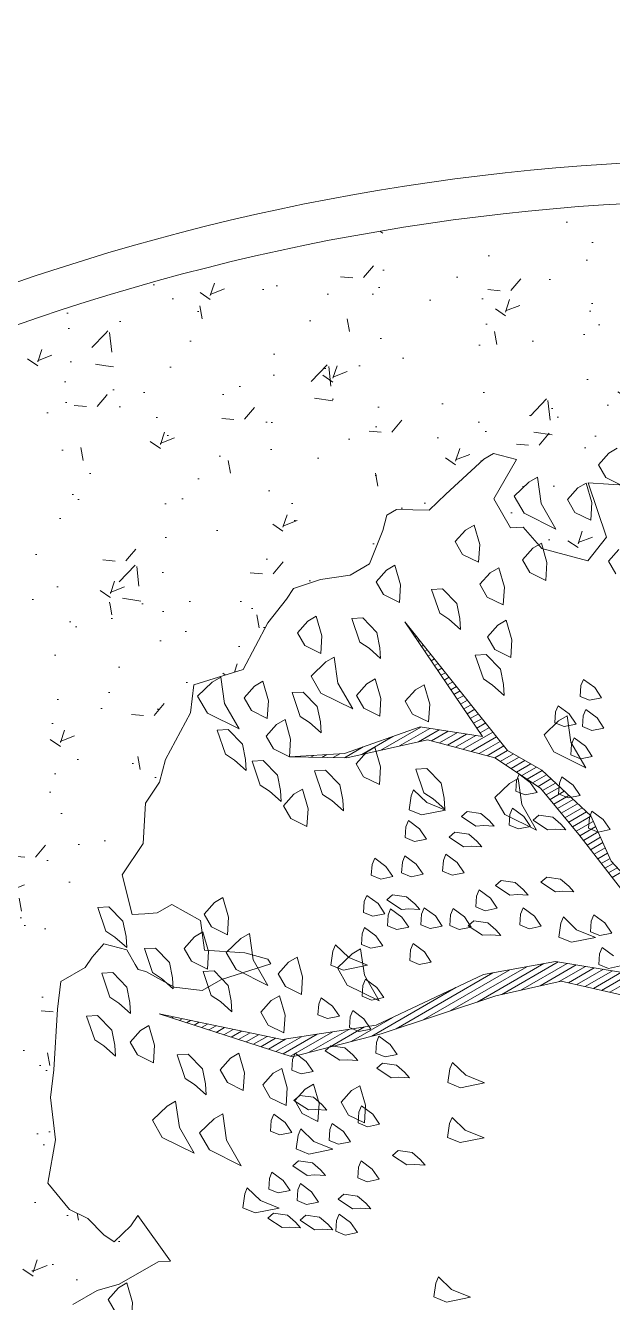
# Model space of a CAD drawing. Header units: metres. Extents: x 12093 to 20303, y 514 to 1412.
# Drawn here: x 19682.549 to 19684, y 709.65 to 712.808 of the extents above; entities that cross this region are included whole.
import ezdxf

# ---------------------------------------------------------------- set-up
doc = ezdxf.new("R2010")
doc.units = ezdxf.units.M
for name, color, linetype, lineweight in [('ARBOLES', 52, 'Continuous', 13), ('grass', 64, 'Continuous', 13), ('Layer2', 43, 'Continuous', 20), ('MANZANAS-ORIGINALES', 147, 'Continuous', 9)]:
    doc.layers.add(name, color=color, linetype=linetype, lineweight=lineweight)
pattern_1 = [(50, (0, 0), (0.364369338, -0.031878171), [0.0381, -0.4191]), (355, (0, 0), (-0.070485652, 0.382113286), [0.03048, -0.33528]), (100.451, (0.03036, -0.00266), (0.2938850033, 0.3502333756), [0.03238, -0.35618]), (46.1842, (0, 0.1016), (0.542158082, -0.084084656), [0.05715, -0.62865]), (96.6356, (0.0452, 0.0946), (0.474808469, 0.494851112), [0.04857, -0.53427]), (351.184, (0, 0.1016), (0.474809212, 0.494850236), [0.04572, -0.50292]), (21, (0.0508, 0.0762), (0.3032297597, -0.204531037), [0.0381, -0.4191]), (326, (0.0508, 0.0762), (0.123604057, 0.368375932), [0.03048, -0.33528]), (71.4514, (0.07607, 0.05916), (0.4268329815, 0.1638457154), [0.03238, -0.35618]), (37.5, (0, 0), (0.0061772065, 0.16911007775), [0, -0.331216, 0, -0.34036, 0, -0.33655]), (7.5, (0, 0), (0.133639325, 0.2003611496), [0, -0.194056, 0, -0.323596, 0, -0.12827]), (327.5, (-0.11328, 0), (0.2711811903, -0.011457488), [0, -0.127, 0, -0.39624, 0, -0.52578]), (317.5, (-0.16408, 0), (0.2962583628, 0.050852982), [0, -0.1651, 0, -0.263144, 0, -0.37338])]

# ---------------------------------------------------------------- blocks, each defined once
blk = doc.blocks.new('ghgfghgh')
at = {"layer": 'ARBOLES', "lineweight": 20}
for p, q in [((20000.7793, 664.8432), (20000.9392, 664.6429)), ((20000.9001, 664.6647), (20000.7793, 664.8432)), ((20000.7797, 664.8425), (20000.7798, 664.8425)), ((20000.7848, 664.835), (20000.7855, 664.8354)), ((20000.7899, 664.8275), (20000.7912, 664.8283)), ((20000.795, 664.82), (20000.7969, 664.8211)), ((20000.8, 664.8125), (20000.8026, 664.814)), ((20000.8051, 664.805), (20000.8083, 664.8068)), ((20000.8102, 664.7975), (20000.814, 664.7997)), ((20000.8152, 664.79), (20000.8197, 664.7926)), ((20000.8203, 664.7825), (20000.8254, 664.7854)), ((20000.8254, 664.775), (20000.8311, 664.7783)), ((20000.8305, 664.7675), (20000.8368, 664.7712)), ((20000.8355, 664.76), (20000.8425, 664.764)), ((20000.8406, 664.7525), (20000.8482, 664.7569)), ((20000.8457, 664.745), (20000.8539, 664.7498)), ((20000.8507, 664.7375), (20000.8596, 664.7426)), ((20000.8558, 664.73), (20000.8653, 664.7355)), ((20000.8609, 664.7225), (20000.871, 664.7284)), ((20000.866, 664.7151), (20000.8767, 664.7212)), ((20000.871, 664.7076), (20000.8824, 664.7141)), ((20000.8761, 664.7001), (20000.8881, 664.707)), ((20000.8812, 664.6926), (20000.8938, 664.6998)), ((20000.8863, 664.6851), (20000.8995, 664.6927)), ((20000.8913, 664.6776), (20000.9052, 664.6856)), ((20000.685, 664.638), (20000.8029, 664.6795)), ((20000.7119, 664.6365), (20000.7605, 664.6646)), ((20000.7415, 664.6432), (20000.804, 664.6793)), ((20000.771, 664.6498), (20000.8183, 664.6771)), ((20000.8005, 664.6564), (20000.8326, 664.6749)), ((20000.8029, 664.6795), (20000.9001, 664.6647)), ((20000.8209, 664.6578), (20000.8469, 664.6728)), ((20000.8333, 664.6545), (20000.8612, 664.6706)), ((20000.8456, 664.6512), (20000.8755, 664.6684)), ((20000.8579, 664.6479), (20000.8898, 664.6662)), ((20000.8703, 664.6446), (20000.9166, 664.6713)), ((20000.8826, 664.6413), (20000.9223, 664.6642)), ((20000.8964, 664.6701), (20000.9109, 664.6784)), ((20000.685, 664.6314), (20000.7143, 664.6483)), ((20000.8144, 664.6595), (20000.6888, 664.6314)), ((20000.9193, 664.6314), (20000.8144, 664.6595)), ((20000.8949, 664.6379), (20000.928, 664.657)), ((20000.9073, 664.6346), (20000.9337, 664.6499)), ((20000.9195, 664.6313), (20000.9394, 664.6428)), ((20000.9392, 664.6429), (20000.9927, 664.6118)), ((20000.5993, 664.6329), (20000.685, 664.638)), ((20000.6888, 664.6314), (20000.5993, 664.6329)), ((20000.6148, 664.6326), (20000.6171, 664.6339)), ((20000.6324, 664.6323), (20000.6373, 664.6351)), ((20000.6499, 664.632), (20000.6574, 664.6364)), ((20000.6675, 664.6317), (20000.6776, 664.6376)), ((20000.9909, 664.5841), (20000.9193, 664.6314)), ((20000.9279, 664.6257), (20000.9484, 664.6376)), ((20000.9363, 664.6202), (20000.9574, 664.6323)), ((20000.9448, 664.6146), (20000.9664, 664.6271)), ((20000.9532, 664.609), (20000.9754, 664.6218)), ((20000.9616, 664.6035), (20000.9844, 664.6166)), ((20000.97, 664.5979), (20000.9932, 664.6113)), ((20000.9784, 664.5923), (20001.0001, 664.6048)), ((20000.9927, 664.6118), (20001.0692, 664.5407)), ((20000.9869, 664.5868), (20001.007, 664.5984)), ((20001.0502, 664.512), (20000.9909, 664.5841)), ((20000.9939, 664.5804), (20001.0139, 664.592)), ((20000.9997, 664.5734), (20001.0209, 664.5856)), ((20001.0056, 664.5663), (20001.0278, 664.5791)), ((20001.0114, 664.5592), (20001.0347, 664.5727)), ((20001.0172, 664.5522), (20001.0416, 664.5663)), ((20001.023, 664.5451), (20001.0485, 664.5598)), ((20001.0288, 664.538), (20001.0555, 664.5534)), ((20001.0347, 664.531), (20001.0624, 664.547)), ((20001.0405, 664.5239), (20001.0692, 664.5405)), ((20001.0463, 664.5168), (20001.073, 664.5322)), ((20001.052, 664.5097), (20001.0767, 664.524)), ((20001.0692, 664.5407), (20001.1009, 664.4703)), ((20001.1546, 664.3773), (20001.0502, 664.512)), ((20001.0576, 664.5025), (20001.0804, 664.5157)), ((20001.0632, 664.4953), (20001.0842, 664.5074)), ((20001.0688, 664.4881), (20001.0879, 664.4992)), ((20001.0743, 664.4809), (20001.0916, 664.4909)), ((20001.0799, 664.4737), (20001.0954, 664.4826)), ((20001.0855, 664.4665), (20001.0991, 664.4744)), ((20001.0911, 664.4593), (20001.1041, 664.4668)), ((20001.1009, 664.4703), (20001.1488, 664.4182)), ((20001.0967, 664.4521), (20001.1104, 664.46)), ((20001.1022, 664.4449), (20001.1166, 664.4532)), ((20001.086, 664.2687), (20001.1978, 664.3333)), ((20001.0989, 664.2657), (20001.2023, 664.3254)), ((20000.8499, 664.2366), (20000.9694, 664.3056)), ((20000.8919, 664.2505), (20000.9958, 664.3105)), ((20000.9017, 664.2933), (20001.014, 664.3138)), ((20000.9302, 664.2622), (20001.0184, 664.3131)), ((20000.9601, 664.269), (20001.0324, 664.3108)), ((20000.99, 664.2759), (20001.0465, 664.3085)), ((20001.014, 664.3138), (20001.1217, 664.2962)), ((20001.02, 664.2827), (20001.0606, 664.3062)), ((20001.0344, 664.2806), (20001.0746, 664.3039)), ((20000.7345, 664.2144), (20000.9017, 664.2933)), ((20000.7658, 664.2089), (20000.9166, 664.296)), ((20000.8078, 664.2228), (20000.943, 664.3008)), ((20001.0227, 664.2833), (20000.9209, 664.26)), ((20001.1762, 664.2478), (20001.0227, 664.2833)), ((20001.0473, 664.2777), (20001.0887, 664.3016)), ((20001.0602, 664.2747), (20001.1028, 664.2993)), ((20001.0731, 664.2717), (20001.1169, 664.297)), ((20000.7278, 664.1975), (20000.8587, 664.273)), ((20000.9209, 664.26), (20000.7421, 664.2012)), ((20000.3963, 664.232), (20000.5879, 664.1919)), ((20000.6033, 664.1653), (20000.3963, 664.232)), ((20000.4157, 664.2257), (20000.4185, 664.2274)), ((20000.4273, 664.222), (20000.4317, 664.2246)), ((20000.6952, 664.189), (20000.7604, 664.2267)), ((20000.4389, 664.2183), (20000.445, 664.2218)), ((20000.4505, 664.2145), (20000.4582, 664.219)), ((20000.4621, 664.2108), (20000.4715, 664.2163)), ((20000.4736, 664.2071), (20000.4848, 664.2135)), ((20000.4852, 664.2033), (20000.498, 664.2107)), ((20000.4968, 664.1996), (20000.5113, 664.2079)), ((20000.5084, 664.1959), (20000.5245, 664.2052)), ((20000.5879, 664.1919), (20000.7345, 664.2144)), ((20000.6011, 664.166), (20000.6671, 664.2041)), ((20000.6299, 664.1722), (20000.6917, 664.2079)), ((20000.6625, 664.1806), (20000.7163, 664.2117)), ((20000.52, 664.1921), (20000.5378, 664.2024)), ((20000.5316, 664.1884), (20000.551, 664.1996)), ((20000.5432, 664.1847), (20000.5643, 664.1968)), ((20000.5548, 664.1809), (20000.5775, 664.1941)), ((20000.5664, 664.1772), (20000.5932, 664.1927)), ((20000.5779, 664.1735), (20000.6178, 664.1965)), ((20000.5895, 664.1697), (20000.6425, 664.2003)), ((20000.7421, 664.2012), (20000.6033, 664.1653))]:
    blk.add_line(p, q, dxfattribs=at)
at = {"layer": 'grass'}
for p, q in [((20000.9024, 665.097), (20000.9175, 665.1057)), ((20000.9175, 665.1057), (20000.9533, 665.0962)), ((20001.0971, 665.1065), (20001.081, 665.0883)), ((20001.1104, 665.1141), (20001.0971, 665.1065)), ((20000.843, 665.0426), (20000.9024, 665.097)), ((20000.9533, 665.0962), (20000.9178, 665.0353)), ((20001.081, 665.0883), (20001.0925, 665.0684)), ((20000.9726, 665.0612), (20000.9498, 665.0392)), ((20000.9859, 665.0688), (20000.9726, 665.0612)), ((20000.9918, 665.0279), (20000.9859, 665.0688)), ((20001.0621, 665.0596), (20001.0488, 665.052)), ((20001.0708, 665.0292), (20001.0621, 665.0596)), ((20001.0651, 665.0598), (20001.0965, 665.0578)), ((20001.0936, 664.9754), (20001.0651, 665.0598)), ((20001.0925, 665.0684), (20001.1173, 665.0561)), ((20000.8171, 665.0175), (20000.843, 665.0426)), ((20000.9498, 665.0392), (20000.9652, 665.0126)), ((20001.0488, 665.052), (20001.0327, 665.0338)), ((20001.0965, 665.0578), (20001.1908, 665.0517)), ((20000.9178, 665.0353), (20000.944, 664.9899)), ((20000.9178, 665.0353), (20000.9178, 665.0353)), ((20001.0148, 664.988), (20000.9918, 665.0279)), ((20001.0327, 665.0338), (20001.0442, 665.0139)), ((20001.069, 665.0016), (20001.0708, 665.0292)), ((20000.7447, 664.9858), (20000.7511, 665.0097)), ((20000.7511, 665.0097), (20000.7662, 665.0184)), ((20000.7662, 665.0184), (20000.8171, 665.0175)), ((20000.9652, 665.0126), (20001.0148, 664.988)), ((20001.0442, 665.0139), (20001.069, 665.0016)), ((20000.7243, 664.9337), (20000.7447, 664.9858)), ((20000.8739, 664.9864), (20000.8578, 664.9683)), ((20000.8872, 664.9941), (20000.8739, 664.9864)), ((20000.8959, 664.9637), (20000.8872, 664.9941)), ((20000.944, 664.9899), (20000.9635, 664.9911)), ((20000.9635, 664.9911), (20000.9929, 664.9576)), ((20000.8578, 664.9683), (20000.8693, 664.9483)), ((20000.8941, 664.9361), (20000.8959, 664.9637)), ((20000.992, 664.966), (20000.9787, 664.9583)), ((20001.0007, 664.9356), (20000.992, 664.966)), ((20001.0645, 664.9385), (20001.0936, 664.9754)), ((20000.8693, 664.9483), (20000.8941, 664.9361)), ((20000.9787, 664.9583), (20000.9626, 664.9402)), ((20000.9626, 664.9402), (20000.9741, 664.9202)), ((20000.9929, 664.9576), (20001.0645, 664.9385)), ((20001.113, 664.9561), (20001.0969, 664.9379)), ((20000.6941, 664.9162), (20000.7243, 664.9337)), ((20000.7503, 664.924), (20000.7342, 664.9058)), ((20000.7636, 664.9317), (20000.7503, 664.924)), ((20000.7723, 664.9012), (20000.7636, 664.9317)), ((20000.9123, 664.9199), (20000.8961, 664.9018)), ((20000.9255, 664.9276), (20000.9123, 664.9199)), ((20000.9343, 664.8972), (20000.9255, 664.9276)), ((20000.9741, 664.9202), (20000.999, 664.908)), ((20000.999, 664.908), (20001.0007, 664.9356)), ((20001.0969, 664.9379), (20001.1084, 664.918)), ((20000.6053, 664.8952), (20000.6475, 664.9095)), ((20000.6475, 664.9095), (20000.6941, 664.9162)), ((20000.7342, 664.9058), (20000.7458, 664.8859)), ((20000.7706, 664.8736), (20000.7723, 664.9012)), ((20000.8961, 664.9018), (20000.9077, 664.8818)), ((20000.5946, 664.8789), (20000.6053, 664.8952)), ((20000.7458, 664.8859), (20000.7706, 664.8736)), ((20000.8209, 664.8938), (20000.8381, 664.8949)), ((20000.8335, 664.8567), (20000.8209, 664.8938)), ((20000.8381, 664.8949), (20000.8601, 664.8721)), ((20000.9077, 664.8818), (20000.9325, 664.8696)), ((20000.9325, 664.8696), (20000.9343, 664.8972)), ((20000.5655, 664.842), (20000.5946, 664.8789)), ((20000.8601, 664.8721), (20000.865, 664.8483)), ((20000.5268, 664.7692), (20000.5655, 664.842)), ((20000.6279, 664.8444), (20000.6117, 664.8262)), ((20000.6411, 664.8521), (20000.6279, 664.8444)), ((20000.6499, 664.8216), (20000.6411, 664.8521)), ((20000.6964, 664.8485), (20000.7135, 664.8495)), ((20000.7089, 664.8114), (20000.6964, 664.8485)), ((20000.7135, 664.8495), (20000.7355, 664.8268)), ((20000.8478, 664.8473), (20000.8335, 664.8567)), ((20000.866, 664.8312), (20000.8478, 664.8473)), ((20000.865, 664.8483), (20000.866, 664.8312)), ((20000.9373, 664.8458), (20000.924, 664.8381)), ((20000.946, 664.8153), (20000.9373, 664.8458)), ((20000.6117, 664.8262), (20000.6233, 664.8063)), ((20000.6481, 664.794), (20000.6499, 664.8216)), ((20000.7355, 664.8268), (20000.7404, 664.803)), ((20000.924, 664.8381), (20000.9079, 664.8199)), ((20000.6233, 664.8063), (20000.6481, 664.794)), ((20000.7233, 664.802), (20000.7089, 664.8114)), ((20000.7414, 664.7859), (20000.7233, 664.802)), ((20000.7404, 664.803), (20000.7414, 664.7859)), ((20000.9079, 664.8199), (20000.9195, 664.8)), ((20000.9443, 664.7877), (20000.946, 664.8153)), ((20000.6558, 664.7807), (20000.633, 664.7587)), ((20000.669, 664.7884), (20000.6558, 664.7807)), ((20000.6749, 664.7475), (20000.669, 664.7884)), ((20000.889, 664.7913), (20000.9062, 664.7923)), ((20000.9016, 664.7542), (20000.889, 664.7913)), ((20000.9062, 664.7923), (20000.9282, 664.7696)), ((20000.9195, 664.8), (20000.9443, 664.7877)), ((20000.45, 664.745), (20000.5268, 664.7692)), ((20000.5268, 664.7692), (20000.5268, 664.7692)), ((20000.9282, 664.7696), (20000.933, 664.7458)), ((20000.4448, 664.7017), (20000.45, 664.745)), ((20000.4788, 664.7495), (20000.456, 664.7275)), ((20000.4921, 664.7571), (20000.4788, 664.7495)), ((20000.498, 664.7162), (20000.4921, 664.7571)), ((20000.5445, 664.7431), (20000.5284, 664.7249)), ((20000.5578, 664.7508), (20000.5445, 664.7431)), ((20000.5665, 664.7203), (20000.5578, 664.7508)), ((20000.633, 664.7587), (20000.6483, 664.7321)), ((20000.698, 664.7076), (20000.6749, 664.7475)), ((20000.7197, 664.7467), (20000.7036, 664.7286)), ((20000.733, 664.7544), (20000.7197, 664.7467)), ((20000.7417, 664.724), (20000.733, 664.7544)), ((20000.8092, 664.7452), (20000.7959, 664.7375)), ((20000.8179, 664.7148), (20000.8092, 664.7452)), ((20000.9159, 664.7447), (20000.9016, 664.7542)), ((20000.9341, 664.7286), (20000.9159, 664.7447)), ((20000.933, 664.7458), (20000.9341, 664.7286)), ((20001.0537, 664.7438), (20001.0525, 664.7271)), ((20001.0577, 664.7536), (20001.0537, 664.7438)), ((20001.0753, 664.7407), (20001.0577, 664.7536)), ((20001.086, 664.7249), (20001.0753, 664.7407)), ((20000.456, 664.7275), (20000.4714, 664.7009)), ((20000.5284, 664.7249), (20000.5399, 664.705)), ((20000.6036, 664.7329), (20000.6207, 664.7339)), ((20000.6161, 664.6958), (20000.6036, 664.7329)), ((20000.6207, 664.7339), (20000.6427, 664.7111)), ((20000.6483, 664.7321), (20000.698, 664.7076)), ((20000.7036, 664.7286), (20000.7151, 664.7086)), ((20000.7399, 664.6963), (20000.7417, 664.724)), ((20000.7959, 664.7375), (20000.7798, 664.7194)), ((20001.0525, 664.7271), (20001.0672, 664.7211)), ((20001.0672, 664.7211), (20001.086, 664.7249)), ((20000.4061, 664.6289), (20000.4448, 664.7017)), ((20000.4714, 664.7009), (20000.521, 664.6763)), ((20000.521, 664.6763), (20000.498, 664.7162)), ((20000.5399, 664.705), (20000.5647, 664.6927)), ((20000.5647, 664.6927), (20000.5665, 664.7203)), ((20000.6427, 664.7111), (20000.6476, 664.6874)), ((20000.7151, 664.7086), (20000.7399, 664.6963)), ((20000.7798, 664.7194), (20000.7913, 664.6994)), ((20000.8162, 664.6872), (20000.8179, 664.7148)), ((20001.014, 664.7028), (20001.0129, 664.6861)), ((20001.018, 664.7126), (20001.014, 664.7028)), ((20001.0356, 664.6997), (20001.018, 664.7126)), ((20001.0612, 664.7064), (20001.0572, 664.6966)), ((20001.0788, 664.6935), (20001.0612, 664.7064)), ((20000.5791, 664.6832), (20000.5629, 664.6651)), ((20000.5923, 664.6909), (20000.5791, 664.6832)), ((20000.6011, 664.6605), (20000.5923, 664.6909)), ((20000.6305, 664.6863), (20000.6161, 664.6958)), ((20000.6486, 664.6702), (20000.6305, 664.6863)), ((20000.6476, 664.6874), (20000.6486, 664.6702)), ((20000.7913, 664.6994), (20000.8162, 664.6872)), ((20001.019, 664.689), (20000.9962, 664.667)), ((20001.0129, 664.6861), (20001.0276, 664.6801)), ((20001.0323, 664.6967), (20001.019, 664.689)), ((20001.0276, 664.6801), (20001.0463, 664.6839)), ((20001.0382, 664.6558), (20001.0323, 664.6967)), ((20001.0463, 664.6839), (20001.0356, 664.6997)), ((20001.0572, 664.6966), (20001.0561, 664.6799)), ((20001.0895, 664.6777), (20001.0788, 664.6935)), ((20000.4867, 664.6743), (20000.5039, 664.6753)), ((20000.4993, 664.6372), (20000.4867, 664.6743)), ((20000.5039, 664.6753), (20000.5259, 664.6525)), ((20000.5629, 664.6651), (20000.5745, 664.6451)), ((20000.9962, 664.667), (20001.0116, 664.6404)), ((20001.0432, 664.6623), (20001.0392, 664.6525)), ((20001.0608, 664.6494), (20001.0432, 664.6623)), ((20001.0561, 664.6799), (20001.0708, 664.6739)), ((20001.0708, 664.6739), (20001.0895, 664.6777)), ((20000.5259, 664.6525), (20000.5307, 664.6287)), ((20000.5745, 664.6451), (20000.5993, 664.6329)), ((20000.5993, 664.6329), (20000.6011, 664.6605)), ((20000.7325, 664.6477), (20000.7192, 664.6401)), ((20000.7412, 664.6173), (20000.7325, 664.6477)), ((20001.0392, 664.6525), (20001.0381, 664.6358)), ((20001.0612, 664.6159), (20001.0382, 664.6558)), ((20001.0715, 664.6336), (20001.0608, 664.6494)), ((20000.3965, 664.5931), (20000.4061, 664.6289)), ((20000.5136, 664.6277), (20000.4993, 664.6372)), ((20000.5318, 664.6116), (20000.5136, 664.6277)), ((20000.5307, 664.6287), (20000.5318, 664.6116)), ((20000.5412, 664.6259), (20000.5584, 664.627)), ((20000.5538, 664.5889), (20000.5412, 664.6259)), ((20000.5584, 664.627), (20000.5804, 664.6042)), ((20000.7192, 664.6401), (20000.7031, 664.6219)), ((20000.7031, 664.6219), (20000.7146, 664.6019)), ((20001.0116, 664.6404), (20001.0612, 664.6159)), ((20001.0381, 664.6358), (20001.0528, 664.6298)), ((20001.0528, 664.6298), (20001.0715, 664.6336)), ((20000.5804, 664.6042), (20000.5852, 664.5804)), ((20000.6384, 664.6111), (20000.6556, 664.6122)), ((20000.651, 664.574), (20000.6384, 664.6111)), ((20000.6556, 664.6122), (20000.6776, 664.5894)), ((20000.7146, 664.6019), (20000.7395, 664.5897)), ((20000.7395, 664.5897), (20000.7412, 664.6173)), ((20000.7965, 664.6137), (20000.8136, 664.6148)), ((20000.809, 664.5767), (20000.7965, 664.6137)), ((20000.8136, 664.6148), (20000.8356, 664.592)), ((20000.9572, 664.6059), (20000.9532, 664.5961)), ((20000.9748, 664.593), (20000.9572, 664.6059)), ((20001.0241, 664.6015), (20001.0201, 664.5917)), ((20001.0417, 664.5886), (20001.0241, 664.6015)), ((20000.375, 664.5605), (20000.3965, 664.5931)), ((20000.5681, 664.5794), (20000.5538, 664.5889)), ((20000.6195, 664.5825), (20000.6062, 664.5748)), ((20000.6282, 664.552), (20000.6195, 664.5825)), ((20000.6776, 664.5894), (20000.6824, 664.5656)), ((20000.7928, 664.5816), (20000.7888, 664.5718)), ((20000.8133, 664.5618), (20000.7928, 664.5816)), ((20000.8356, 664.592), (20000.8405, 664.5682)), ((20000.9423, 664.5915), (20000.9195, 664.5695)), ((20000.9556, 664.5992), (20000.9423, 664.5915)), ((20000.9532, 664.5961), (20000.9521, 664.5794)), ((20000.9615, 664.5583), (20000.9556, 664.5992)), ((20000.9855, 664.5772), (20000.9748, 664.593)), ((20001.0201, 664.5917), (20001.0189, 664.575)), ((20001.0524, 664.5727), (20001.0417, 664.5886)), ((20000.5863, 664.5633), (20000.5681, 664.5794)), ((20000.5852, 664.5804), (20000.5863, 664.5633)), ((20000.6062, 664.5748), (20000.5901, 664.5566)), ((20000.6653, 664.5646), (20000.651, 664.574)), ((20000.6835, 664.5485), (20000.6653, 664.5646)), ((20000.6824, 664.5656), (20000.6835, 664.5485)), ((20000.7888, 664.5718), (20000.7857, 664.5502)), ((20000.8234, 664.5672), (20000.809, 664.5767)), ((20000.8428, 664.5497), (20000.8133, 664.5618)), ((20000.8415, 664.5511), (20000.8234, 664.5672)), ((20000.8405, 664.5682), (20000.8415, 664.5511)), ((20000.9195, 664.5695), (20000.9349, 664.5429)), ((20000.9521, 664.5794), (20000.9668, 664.5734)), ((20000.9668, 664.5734), (20000.9855, 664.5772)), ((20001.0189, 664.575), (20001.0337, 664.5689)), ((20001.0337, 664.5689), (20001.0524, 664.5727)), ((20000.3709, 664.4977), (20000.375, 664.5605)), ((20000.5901, 664.5566), (20000.6016, 664.5367)), ((20000.6264, 664.5244), (20000.6282, 664.552)), ((20000.7857, 664.5502), (20000.8053, 664.5422)), ((20000.8053, 664.5422), (20000.8428, 664.5497)), ((20000.8673, 664.5397), (20000.8762, 664.5475)), ((20000.8762, 664.5475), (20000.8978, 664.5444)), ((20000.8978, 664.5444), (20000.9105, 664.5335)), ((20000.9349, 664.5429), (20000.9845, 664.5184)), ((20000.943, 664.5431), (20000.9419, 664.5264)), ((20000.947, 664.5529), (20000.943, 664.5431)), ((20000.9646, 664.54), (20000.947, 664.5529)), ((20000.9845, 664.5184), (20000.9615, 664.5583)), ((20000.9793, 664.534), (20000.9882, 664.5418)), ((20000.9882, 664.5418), (20001.0098, 664.5386)), ((20001.0709, 664.548), (20001.0669, 664.5382)), ((20001.0885, 664.5351), (20001.0709, 664.548)), ((20000.6016, 664.5367), (20000.6264, 664.5244)), ((20000.7806, 664.5237), (20000.7795, 664.507)), ((20000.7846, 664.5335), (20000.7806, 664.5237)), ((20000.8022, 664.5205), (20000.7846, 664.5335)), ((20000.8898, 664.5248), (20000.8673, 664.5397)), ((20000.9016, 664.5257), (20000.8898, 664.5248)), ((20000.9183, 664.5246), (20000.9016, 664.5257)), ((20000.9105, 664.5335), (20000.9183, 664.5246)), ((20000.9419, 664.5264), (20000.9566, 664.5204)), ((20000.9566, 664.5204), (20000.9753, 664.5242)), ((20000.9753, 664.5242), (20000.9646, 664.54)), ((20001.0018, 664.519), (20000.9793, 664.534)), ((20001.0098, 664.5386), (20001.0225, 664.5277)), ((20001.0225, 664.5277), (20001.0303, 664.5188)), ((20001.0669, 664.5382), (20001.0657, 664.5215)), ((20001.0657, 664.5215), (20001.0804, 664.5155)), ((20001.0992, 664.5193), (20001.0885, 664.5351)), ((20000.7795, 664.507), (20000.7942, 664.5009)), ((20000.7942, 664.5009), (20000.8129, 664.5047)), ((20000.8129, 664.5047), (20000.8022, 664.5205)), ((20000.8483, 664.5074), (20000.8572, 664.5152)), ((20000.8708, 664.4925), (20000.8483, 664.5074)), ((20000.8572, 664.5152), (20000.8789, 664.5121)), ((20000.8789, 664.5121), (20000.8916, 664.5012)), ((20001.0136, 664.5199), (20001.0018, 664.519)), ((20001.0303, 664.5188), (20001.0136, 664.5199)), ((20001.0804, 664.5155), (20001.0992, 664.5193)), ((20000.3386, 664.4488), (20000.3709, 664.4977)), ((20000.8826, 664.4934), (20000.8708, 664.4925)), ((20000.8994, 664.4923), (20000.8826, 664.4934)), ((20000.8916, 664.5012), (20000.8994, 664.4923)), ((20000.7281, 664.4651), (20000.7269, 664.4484)), ((20000.7321, 664.4749), (20000.7281, 664.4651)), ((20000.7497, 664.462), (20000.7321, 664.4749)), ((20000.7604, 664.4461), (20000.7497, 664.462)), ((20000.7753, 664.4686), (20000.7742, 664.4519)), ((20000.7793, 664.4784), (20000.7753, 664.4686)), ((20000.7969, 664.4655), (20000.7793, 664.4784)), ((20000.8076, 664.4497), (20000.7969, 664.4655)), ((20000.8392, 664.4711), (20000.8381, 664.4544)), ((20000.8432, 664.4809), (20000.8392, 664.4711)), ((20000.8608, 664.468), (20000.8432, 664.4809)), ((20000.8715, 664.4522), (20000.8608, 664.468)), ((20000.3541, 664.3871), (20000.3386, 664.4488)), ((20000.7269, 664.4484), (20000.7417, 664.4423)), ((20000.7417, 664.4423), (20000.7604, 664.4461)), ((20000.7742, 664.4519), (20000.7889, 664.4459)), ((20000.7889, 664.4459), (20000.8076, 664.4497)), ((20000.8381, 664.4544), (20000.8528, 664.4484)), ((20000.8528, 664.4484), (20000.8715, 664.4522)), ((20000.9914, 664.4375), (20001.0003, 664.4453)), ((20001.0003, 664.4453), (20001.0219, 664.4422)), ((20001.0219, 664.4422), (20001.0346, 664.4313)), ((20000.8949, 664.4255), (20000.8909, 664.4157)), ((20000.9125, 664.4125), (20000.8949, 664.4255)), ((20000.9205, 664.4321), (20000.9294, 664.4399)), ((20000.943, 664.4172), (20000.9205, 664.4321)), ((20000.9294, 664.4399), (20000.951, 664.4368)), ((20000.951, 664.4368), (20000.9637, 664.4259)), ((20000.9637, 664.4259), (20000.9715, 664.417)), ((20001.0139, 664.4226), (20000.9914, 664.4375)), ((20001.0257, 664.4235), (20001.0139, 664.4226)), ((20001.0424, 664.4224), (20001.0257, 664.4235)), ((20001.0346, 664.4313), (20001.0424, 664.4224)), ((20000.4158, 664.4025), (20000.3931, 664.3894)), ((20000.4603, 664.3778), (20000.4158, 664.4025)), ((20000.4822, 664.4057), (20000.4661, 664.3875)), ((20000.4955, 664.4134), (20000.4822, 664.4057)), ((20000.5042, 664.3829), (20000.4955, 664.4134)), ((20000.7158, 664.4071), (20000.7147, 664.3904)), ((20000.7198, 664.4169), (20000.7158, 664.4071)), ((20000.7374, 664.404), (20000.7198, 664.4169)), ((20000.7481, 664.3882), (20000.7374, 664.404)), ((20000.7512, 664.4098), (20000.7601, 664.4176)), ((20000.7737, 664.3949), (20000.7512, 664.4098)), ((20000.7601, 664.4176), (20000.7818, 664.4145)), ((20000.7818, 664.4145), (20000.7945, 664.4036)), ((20000.7945, 664.4036), (20000.8023, 664.3947)), ((20000.8909, 664.4157), (20000.8898, 664.3989)), ((20000.9232, 664.3967), (20000.9125, 664.4125)), ((20000.9548, 664.4181), (20000.943, 664.4172)), ((20000.9715, 664.417), (20000.9548, 664.4181)), ((20000.3003, 664.3982), (20000.3175, 664.3992)), ((20000.3129, 664.3611), (20000.3003, 664.3982)), ((20000.3175, 664.3992), (20000.3395, 664.3765)), ((20000.3736, 664.3882), (20000.3541, 664.3871)), ((20000.3931, 664.3894), (20000.3736, 664.3882)), ((20000.4661, 664.3875), (20000.4776, 664.3676)), ((20000.5024, 664.3553), (20000.5042, 664.3829)), ((20000.7147, 664.3904), (20000.7294, 664.3844)), ((20000.7294, 664.3844), (20000.7481, 664.3882)), ((20000.753, 664.3862), (20000.7519, 664.3695)), ((20000.757, 664.396), (20000.753, 664.3862)), ((20000.7746, 664.3831), (20000.757, 664.396)), ((20000.7855, 664.3958), (20000.7737, 664.3949)), ((20000.7853, 664.3673), (20000.7746, 664.3831)), ((20000.8023, 664.3947), (20000.7855, 664.3958)), ((20000.8052, 664.3878), (20000.804, 664.3711)), ((20000.8092, 664.3976), (20000.8052, 664.3878)), ((20000.8268, 664.3847), (20000.8092, 664.3976)), ((20000.8375, 664.3689), (20000.8268, 664.3847)), ((20000.8504, 664.3865), (20000.8493, 664.3698)), ((20000.8544, 664.3963), (20000.8504, 664.3865)), ((20000.872, 664.3834), (20000.8544, 664.3963)), ((20000.8827, 664.3675), (20000.872, 664.3834)), ((20000.8898, 664.3989), (20000.9045, 664.3929)), ((20000.9045, 664.3929), (20000.9232, 664.3967)), ((20000.9595, 664.3876), (20000.9584, 664.3709)), ((20000.9635, 664.3974), (20000.9595, 664.3876)), ((20000.9811, 664.3845), (20000.9635, 664.3974)), ((20000.9918, 664.3687), (20000.9811, 664.3845)), ((20001.0264, 664.3832), (20001.0223, 664.3734)), ((20001.0469, 664.3633), (20001.0264, 664.3832)), ((20001.0736, 664.3867), (20001.0696, 664.3769)), ((20001.0912, 664.3738), (20001.0736, 664.3867)), ((20000.3395, 664.3765), (20000.3444, 664.3527)), ((20000.467, 664.3312), (20000.4603, 664.3778)), ((20000.4776, 664.3676), (20000.5024, 664.3553)), ((20000.7165, 664.3668), (20000.7125, 664.357)), ((20000.7341, 664.3539), (20000.7165, 664.3668)), ((20000.7519, 664.3695), (20000.7666, 664.3635)), ((20000.7666, 664.3635), (20000.7853, 664.3673)), ((20000.804, 664.3711), (20000.8187, 664.3651)), ((20000.8187, 664.3651), (20000.8375, 664.3689)), ((20000.8493, 664.3698), (20000.864, 664.3637)), ((20000.864, 664.3637), (20000.8827, 664.3675)), ((20000.8778, 664.3695), (20000.8867, 664.3773)), ((20000.9003, 664.3546), (20000.8778, 664.3695)), ((20000.8867, 664.3773), (20000.9083, 664.3742)), ((20000.9083, 664.3742), (20000.921, 664.3633)), ((20000.921, 664.3633), (20000.9288, 664.3544)), ((20000.9584, 664.3709), (20000.9731, 664.3649)), ((20000.9731, 664.3649), (20000.9918, 664.3687)), ((20001.0223, 664.3734), (20001.0192, 664.3518)), ((20001.0763, 664.3513), (20001.0469, 664.3633)), ((20001.0696, 664.3769), (20001.0685, 664.3602)), ((20001.1019, 664.358), (20001.0912, 664.3738)), ((20000.3272, 664.3517), (20000.3129, 664.3611)), ((20000.3454, 664.3356), (20000.3272, 664.3517)), ((20000.3444, 664.3527), (20000.3454, 664.3356)), ((20000.451, 664.3522), (20000.4349, 664.3341)), ((20000.4643, 664.3599), (20000.451, 664.3522)), ((20000.473, 664.3295), (20000.4643, 664.3599)), ((20000.5234, 664.3497), (20000.5006, 664.3277)), ((20000.5367, 664.3574), (20000.5234, 664.3497)), ((20000.5426, 664.3164), (20000.5367, 664.3574)), ((20000.7125, 664.357), (20000.7114, 664.3403)), ((20000.7448, 664.3381), (20000.7341, 664.3539)), ((20000.9121, 664.3555), (20000.9003, 664.3546)), ((20000.9288, 664.3544), (20000.9121, 664.3555)), ((20001.0192, 664.3518), (20001.0388, 664.3437)), ((20001.0388, 664.3437), (20001.0763, 664.3513)), ((20001.0685, 664.3602), (20001.0832, 664.3542)), ((20001.0832, 664.3542), (20001.1019, 664.358)), ((20000.2915, 664.3207), (20000.3099, 664.3414)), ((20000.3099, 664.3414), (20000.3457, 664.3318)), ((20000.3457, 664.3318), (20000.3588, 664.3091)), ((20000.373, 664.3338), (20000.3901, 664.3348)), ((20000.3856, 664.2967), (20000.373, 664.3338)), ((20000.3901, 664.3348), (20000.4121, 664.3121)), ((20000.4349, 664.3341), (20000.4464, 664.3141)), ((20000.467, 664.3312), (20000.467, 664.3312)), ((20000.5299, 664.3272), (20000.467, 664.3312)), ((20000.4712, 664.3018), (20000.473, 664.3295)), ((20000.5006, 664.3277), (20000.516, 664.3011)), ((20000.5657, 664.3176), (20000.5299, 664.3272)), ((20000.6671, 664.3298), (20000.6639, 664.3082)), ((20000.6711, 664.3396), (20000.6671, 664.3298)), ((20000.6916, 664.3198), (20000.6711, 664.3396)), ((20000.6968, 664.3257), (20000.6741, 664.3037)), ((20000.7101, 664.3334), (20000.6968, 664.3257)), ((20000.716, 664.2925), (20000.7101, 664.3334)), ((20000.7114, 664.3403), (20000.7261, 664.3343)), ((20000.7261, 664.3343), (20000.7448, 664.3381)), ((20000.788, 664.3319), (20000.7869, 664.3152)), ((20000.792, 664.3417), (20000.788, 664.3319)), ((20000.8096, 664.3288), (20000.792, 664.3417)), ((20000.8203, 664.3129), (20000.8096, 664.3288)), ((20001.0829, 664.3257), (20001.0818, 664.309)), ((20001.087, 664.3355), (20001.0829, 664.3257)), ((20001.1046, 664.3226), (20001.087, 664.3355)), ((20000.2429, 664.2826), (20000.2808, 664.3044)), ((20000.2808, 664.3044), (20000.2915, 664.3207)), ((20000.3588, 664.3091), (20000.3631, 664.3015)), ((20000.4121, 664.3121), (20000.417, 664.2883)), ((20000.4464, 664.3141), (20000.4712, 664.3018)), ((20000.4932, 664.2858), (20000.57, 664.31)), ((20000.5656, 664.2766), (20000.5426, 664.3164)), ((20000.57, 664.31), (20000.5657, 664.3176)), ((20000.5978, 664.3129), (20000.5817, 664.2947)), ((20000.6111, 664.3206), (20000.5978, 664.3129)), ((20000.6198, 664.2901), (20000.6111, 664.3206)), ((20000.6639, 664.3082), (20000.6836, 664.3002)), ((20000.6741, 664.3037), (20000.6894, 664.2771)), ((20000.6836, 664.3002), (20000.721, 664.3078)), ((20000.721, 664.3078), (20000.6916, 664.3198)), ((20000.7869, 664.3152), (20000.8016, 664.3092)), ((20000.8016, 664.3092), (20000.8203, 664.3129)), ((20001.0818, 664.309), (20001.0965, 664.303)), ((20001.0965, 664.303), (20001.1153, 664.3068)), ((20000.2377, 664.2392), (20000.2429, 664.2826)), ((20000.3065, 664.2954), (20000.3237, 664.2964)), ((20000.3191, 664.2583), (20000.3065, 664.2954)), ((20000.3237, 664.2964), (20000.3457, 664.2737)), ((20000.3631, 664.3015), (20000.3751, 664.2983)), ((20000.3751, 664.2983), (20000.4196, 664.2736)), ((20000.3999, 664.2872), (20000.3856, 664.2967)), ((20000.418, 664.2711), (20000.3999, 664.2872)), ((20000.417, 664.2883), (20000.418, 664.2711)), ((20000.4629, 664.2684), (20000.4932, 664.2858)), ((20000.4646, 664.298), (20000.4817, 664.299)), ((20000.4771, 664.2609), (20000.4646, 664.298)), ((20000.4817, 664.299), (20000.5037, 664.2763)), ((20000.516, 664.3011), (20000.5656, 664.2766)), ((20000.5817, 664.2947), (20000.5933, 664.2748)), ((20000.6181, 664.2625), (20000.6198, 664.2901)), ((20000.7179, 664.2862), (20000.7139, 664.2764)), ((20000.7391, 664.2526), (20000.716, 664.2925)), ((20000.7355, 664.2733), (20000.7179, 664.2862)), ((20000.3457, 664.2737), (20000.3505, 664.2499)), ((20000.4196, 664.2736), (20000.4629, 664.2684)), ((20000.5037, 664.2763), (20000.5086, 664.2525)), ((20000.5933, 664.2748), (20000.6181, 664.2625)), ((20000.6894, 664.2771), (20000.7391, 664.2526)), ((20000.7139, 664.2764), (20000.7127, 664.2597)), ((20000.7462, 664.2575), (20000.7355, 664.2733)), ((20000.3334, 664.2489), (20000.3191, 664.2583)), ((20000.3516, 664.2327), (20000.3334, 664.2489)), ((20000.3505, 664.2499), (20000.3516, 664.2327)), ((20000.4915, 664.2515), (20000.4771, 664.2609)), ((20000.5096, 664.2354), (20000.4915, 664.2515)), ((20000.5086, 664.2525), (20000.5096, 664.2354)), ((20000.5705, 664.2528), (20000.5544, 664.2346)), ((20000.5838, 664.2604), (20000.5705, 664.2528)), ((20000.5925, 664.23), (20000.5838, 664.2604)), ((20000.6448, 664.2474), (20000.6437, 664.2307)), ((20000.6488, 664.2572), (20000.6448, 664.2474)), ((20000.6664, 664.2443), (20000.6488, 664.2572)), ((20000.6771, 664.2285), (20000.6664, 664.2443)), ((20000.7127, 664.2597), (20000.7274, 664.2537)), ((20000.7274, 664.2537), (20000.7462, 664.2575)), ((20000.2316, 664.1449), (20000.2377, 664.2392)), ((20000.283, 664.2286), (20000.3001, 664.2297)), ((20000.2956, 664.1915), (20000.283, 664.2286)), ((20000.3001, 664.2297), (20000.3222, 664.2069)), ((20000.4041, 664.2295), (20000.4052, 664.2301)), ((20000.5544, 664.2346), (20000.5659, 664.2147)), ((20000.5907, 664.2024), (20000.5925, 664.23)), ((20000.6437, 664.2307), (20000.6584, 664.2247)), ((20000.6584, 664.2247), (20000.6771, 664.2285)), ((20000.6938, 664.2274), (20000.6927, 664.2107)), ((20000.6978, 664.2372), (20000.6938, 664.2274)), ((20000.7154, 664.2243), (20000.6978, 664.2372)), ((20000.7261, 664.2085), (20000.7154, 664.2243)), ((20000.3222, 664.2069), (20000.327, 664.1831)), ((20000.3669, 664.2061), (20000.3508, 664.188)), ((20000.3802, 664.2138), (20000.3669, 664.2061)), ((20000.3889, 664.1834), (20000.3802, 664.2138)), ((20000.5659, 664.2147), (20000.5907, 664.2024)), ((20000.6927, 664.2107), (20000.7074, 664.2047)), ((20000.7074, 664.2047), (20000.7261, 664.2085)), ((20000.3099, 664.1821), (20000.2956, 664.1915)), ((20000.327, 664.1831), (20000.328, 664.166)), ((20000.3508, 664.188), (20000.3623, 664.168)), ((20000.3871, 664.1558), (20000.3889, 664.1834)), ((20000.7348, 664.1877), (20000.7337, 664.171)), ((20000.7388, 664.1975), (20000.7348, 664.1877)), ((20000.7564, 664.1846), (20000.7388, 664.1975)), ((20000.7671, 664.1688), (20000.7564, 664.1846)), ((20000.328, 664.166), (20000.3099, 664.1821)), ((20000.3623, 664.168), (20000.3871, 664.1558)), ((20000.4242, 664.1683), (20000.4414, 664.1693)), ((20000.4368, 664.1312), (20000.4242, 664.1683)), ((20000.4414, 664.1693), (20000.4634, 664.1466)), ((20000.5204, 664.1706), (20000.5071, 664.163)), ((20000.5291, 664.1402), (20000.5204, 664.1706)), ((20000.6079, 664.171), (20000.6038, 664.1612)), ((20000.6255, 664.1581), (20000.6079, 664.171)), ((20000.6551, 664.1746), (20000.664, 664.1824)), ((20000.6776, 664.1597), (20000.6551, 664.1746)), ((20000.664, 664.1824), (20000.6856, 664.1793)), ((20000.6856, 664.1793), (20000.6983, 664.1683)), ((20000.6983, 664.1683), (20000.7061, 664.1594)), ((20000.7337, 664.171), (20000.7484, 664.165)), ((20000.7484, 664.165), (20000.7671, 664.1688)), ((20000.2264, 664.1015), (20000.2316, 664.1449)), ((20000.4634, 664.1466), (20000.4682, 664.1228)), ((20000.5071, 664.163), (20000.491, 664.1448)), ((20000.491, 664.1448), (20000.5025, 664.1249)), ((20000.5872, 664.1471), (20000.5739, 664.1395)), ((20000.5959, 664.1167), (20000.5872, 664.1471)), ((20000.6038, 664.1612), (20000.6027, 664.1445)), ((20000.6027, 664.1445), (20000.6174, 664.1385)), ((20000.6361, 664.1423), (20000.6255, 664.1581)), ((20000.6894, 664.1605), (20000.6776, 664.1597)), ((20000.7061, 664.1594), (20000.6894, 664.1605)), ((20000.7355, 664.1474), (20000.7444, 664.1552)), ((20000.758, 664.1325), (20000.7355, 664.1474)), ((20000.7444, 664.1552), (20000.766, 664.1521)), ((20000.766, 664.1521), (20000.7787, 664.1412)), ((20000.8495, 664.1466), (20000.8464, 664.125)), ((20000.8536, 664.1564), (20000.8495, 664.1466)), ((20000.8741, 664.1365), (20000.8536, 664.1564)), ((20000.4511, 664.1218), (20000.4368, 664.1312)), ((20000.5025, 664.1249), (20000.5273, 664.1126)), ((20000.5273, 664.1126), (20000.5291, 664.1402)), ((20000.5739, 664.1395), (20000.5577, 664.1213)), ((20000.6174, 664.1385), (20000.6361, 664.1423)), ((20000.7698, 664.1334), (20000.758, 664.1325)), ((20000.7865, 664.1323), (20000.7698, 664.1334)), ((20000.7787, 664.1412), (20000.7865, 664.1323)), ((20000.8464, 664.125), (20000.866, 664.1169)), ((20000.866, 664.1169), (20000.9035, 664.1245)), ((20000.9035, 664.1245), (20000.8741, 664.1365)), ((20000.4693, 664.1057), (20000.4511, 664.1218)), ((20000.4682, 664.1228), (20000.4693, 664.1057)), ((20000.5577, 664.1213), (20000.5693, 664.1013)), ((20000.5941, 664.0891), (20000.5959, 664.1167)), ((20000.6063, 664.0973), (20000.6152, 664.1051)), ((20000.6235, 664.1149), (20000.6074, 664.0968)), ((20000.6152, 664.1051), (20000.6368, 664.102)), ((20000.6368, 664.1226), (20000.6235, 664.1149)), ((20000.6455, 664.0922), (20000.6368, 664.1226)), ((20000.6959, 664.1124), (20000.6798, 664.0942)), ((20000.7092, 664.1201), (20000.6959, 664.1124)), ((20000.7179, 664.0896), (20000.7092, 664.1201)), ((20000.2343, 664.0355), (20000.2264, 664.1015)), ((20000.4084, 664.0882), (20000.3856, 664.0662)), ((20000.4217, 664.0959), (20000.4084, 664.0882)), ((20000.4276, 664.055), (20000.4217, 664.0959)), ((20000.5693, 664.1013), (20000.5941, 664.0891)), ((20000.6288, 664.0823), (20000.6063, 664.0973)), ((20000.6074, 664.0968), (20000.6189, 664.0768)), ((20000.6368, 664.102), (20000.6495, 664.091)), ((20000.6437, 664.0645), (20000.6455, 664.0922)), ((20000.6495, 664.091), (20000.6573, 664.0821)), ((20000.6798, 664.0942), (20000.6913, 664.0743)), ((20000.7115, 664.0886), (20000.7074, 664.0788)), ((20000.7291, 664.0757), (20000.7115, 664.0886)), ((20000.7161, 664.062), (20000.7179, 664.0896)), ((20000.3856, 664.0662), (20000.401, 664.0396)), ((20000.4818, 664.0686), (20000.459, 664.0466)), ((20000.4951, 664.0763), (20000.4818, 664.0686)), ((20000.501, 664.0353), (20000.4951, 664.0763)), ((20000.5707, 664.0661), (20000.5696, 664.0494)), ((20000.5747, 664.0759), (20000.5707, 664.0661)), ((20000.5923, 664.063), (20000.5747, 664.0759)), ((20000.6189, 664.0768), (20000.6437, 664.0645)), ((20000.6406, 664.0832), (20000.6288, 664.0823)), ((20000.6573, 664.0821), (20000.6406, 664.0832)), ((20000.6913, 664.0743), (20000.7161, 664.062)), ((20000.7074, 664.0788), (20000.7063, 664.0621)), ((20000.7398, 664.0599), (20000.7291, 664.0757)), ((20000.8529, 664.0708), (20000.8489, 664.061)), ((20000.8734, 664.051), (20000.8529, 664.0708)), ((20000.4506, 664.0151), (20000.4276, 664.055)), ((20000.459, 664.0466), (20000.4744, 664.02)), ((20000.5696, 664.0494), (20000.5843, 664.0434)), ((20000.5843, 664.0434), (20000.603, 664.0471)), ((20000.603, 664.0471), (20000.5923, 664.063)), ((20000.6168, 664.0529), (20000.6128, 664.0431)), ((20000.6373, 664.0331), (20000.6168, 664.0529)), ((20000.662, 664.0516), (20000.6609, 664.0349)), ((20000.666, 664.0614), (20000.662, 664.0516)), ((20000.6836, 664.0485), (20000.666, 664.0614)), ((20000.6943, 664.0327), (20000.6836, 664.0485)), ((20000.7063, 664.0621), (20000.721, 664.0561)), ((20000.721, 664.0561), (20000.7398, 664.0599)), ((20000.8489, 664.061), (20000.8458, 664.0394)), ((20000.9028, 664.039), (20000.8734, 664.051)), ((20000.2227, 663.9683), (20000.2343, 664.0355)), ((20000.401, 664.0396), (20000.4506, 664.0151)), ((20000.524, 663.9954), (20000.501, 664.0353)), ((20000.6128, 664.0431), (20000.6097, 664.0215)), ((20000.6667, 664.0211), (20000.6373, 664.0331)), ((20000.6609, 664.0349), (20000.6756, 664.0289)), ((20000.6756, 664.0289), (20000.6943, 664.0327)), ((20000.8458, 664.0394), (20000.8654, 664.0314)), ((20000.8654, 664.0314), (20000.9028, 664.039)), ((20000.4744, 664.02), (20000.524, 663.9954)), ((20000.6097, 664.0215), (20000.6293, 664.0135)), ((20000.6293, 664.0135), (20000.6667, 664.0211)), ((20000.76, 664.0115), (20000.7689, 664.0193)), ((20000.7825, 663.9966), (20000.76, 664.0115)), ((20000.7689, 664.0193), (20000.7906, 664.0162)), ((20000.7906, 664.0162), (20000.8033, 664.0053)), ((20000.8033, 664.0053), (20000.8111, 663.9964)), ((20000.572, 663.9854), (20000.568, 663.9756)), ((20000.5896, 663.9725), (20000.572, 663.9854)), ((20000.6046, 663.995), (20000.6135, 664.0028)), ((20000.6271, 663.9801), (20000.6046, 663.995)), ((20000.6135, 664.0028), (20000.6351, 663.9997)), ((20000.6351, 663.9997), (20000.6478, 663.9888)), ((20000.6478, 663.9888), (20000.6556, 663.9799)), ((20000.7068, 663.9933), (20000.7057, 663.9766)), ((20000.7108, 664.0031), (20000.7068, 663.9933)), ((20000.7284, 663.9902), (20000.7108, 664.0031)), ((20000.7391, 663.9743), (20000.7284, 663.9902)), ((20000.7943, 663.9975), (20000.7825, 663.9966)), ((20000.8111, 663.9964), (20000.7943, 663.9975)), ((20000.2564, 663.9272), (20000.2227, 663.9683)), ((20000.568, 663.9756), (20000.5669, 663.9589)), ((20000.6003, 663.9567), (20000.5896, 663.9725)), ((20000.6162, 663.9674), (20000.6121, 663.9576)), ((20000.6338, 663.9545), (20000.6162, 663.9674)), ((20000.6389, 663.981), (20000.6271, 663.9801)), ((20000.6556, 663.9799), (20000.6389, 663.981)), ((20000.7057, 663.9766), (20000.7204, 663.9705)), ((20000.7204, 663.9705), (20000.7391, 663.9743)), ((20000.5295, 663.9513), (20000.5264, 663.9297)), ((20000.5335, 663.9611), (20000.5295, 663.9513)), ((20000.554, 663.9413), (20000.5335, 663.9611)), ((20000.5669, 663.9589), (20000.5816, 663.9529)), ((20000.5816, 663.9529), (20000.6003, 663.9567)), ((20000.6121, 663.9576), (20000.611, 663.9409)), ((20000.6444, 663.9387), (20000.6338, 663.9545)), ((20000.675, 663.9434), (20000.6839, 663.9512)), ((20000.6839, 663.9512), (20000.7055, 663.948)), ((20000.7055, 663.948), (20000.7182, 663.9371)), ((20000.2847, 663.9133), (20000.2564, 663.9272)), ((20000.5264, 663.9297), (20000.546, 663.9217)), ((20000.546, 663.9217), (20000.5834, 663.9293)), ((20000.5834, 663.9293), (20000.554, 663.9413)), ((20000.611, 663.9409), (20000.6257, 663.9349)), ((20000.6257, 663.9349), (20000.6444, 663.9387)), ((20000.6975, 663.9284), (20000.675, 663.9434)), ((20000.7093, 663.9293), (20000.6975, 663.9284)), ((20000.726, 663.9282), (20000.7093, 663.9293)), ((20000.7182, 663.9371), (20000.726, 663.9282)), ((20000.3097, 663.8874), (20000.2847, 663.9133)), ((20000.3627, 663.918), (20000.3519, 663.9017)), ((20000.4139, 663.8467), (20000.3627, 663.918)), ((20000.5656, 663.9137), (20000.5745, 663.9215)), ((20000.5881, 663.8988), (20000.5656, 663.9137)), ((20000.5745, 663.9215), (20000.5961, 663.9184)), ((20000.5961, 663.9184), (20000.6088, 663.9075)), ((20000.6088, 663.9075), (20000.6166, 663.8986)), ((20000.6157, 663.9104), (20000.6246, 663.9182)), ((20000.6382, 663.8955), (20000.6157, 663.9104)), ((20000.6246, 663.9182), (20000.6462, 663.9151)), ((20000.6462, 663.9151), (20000.6589, 663.9042)), ((20000.6727, 663.9099), (20000.6716, 663.8932)), ((20000.6768, 663.9198), (20000.6727, 663.9099)), ((20000.6944, 663.9068), (20000.6768, 663.9198)), ((20000.7051, 663.891), (20000.6944, 663.9068)), ((20000.326, 663.8766), (20000.3097, 663.8874)), ((20000.3519, 663.9017), (20000.326, 663.8766)), ((20000.5999, 663.8997), (20000.5881, 663.8988)), ((20000.6166, 663.8986), (20000.5999, 663.8997)), ((20000.65, 663.8964), (20000.6382, 663.8955)), ((20000.6667, 663.8952), (20000.65, 663.8964)), ((20000.6589, 663.9042), (20000.6667, 663.8952)), ((20000.6716, 663.8932), (20000.6863, 663.8872)), ((20000.6863, 663.8872), (20000.7051, 663.891)), ((20000.3339, 663.8106), (20000.3944, 663.8455)), ((20000.3944, 663.8455), (20000.4139, 663.8467)), ((20000.2993, 663.8007), (20000.3339, 663.8106)), ((20000.3325, 663.8051), (20000.3164, 663.7869)), ((20000.3458, 663.8128), (20000.3325, 663.8051)), ((20000.3545, 663.7823), (20000.3458, 663.8128)), ((20000.8274, 663.8124), (20000.8243, 663.7908)), ((20000.8314, 663.8222), (20000.8274, 663.8124)), ((20000.8519, 663.8024), (20000.8314, 663.8222)), ((20000.2614, 663.7788), (20000.2993, 663.8007)), ((20000.3164, 663.7869), (20000.3279, 663.767)), ((20000.8243, 663.7908), (20000.8439, 663.7828)), ((20000.8439, 663.7828), (20000.8813, 663.7904)), ((20000.8813, 663.7904), (20000.8519, 663.8024)), ((20000.3527, 663.7547), (20000.3545, 663.7823))]:
    blk.add_line(p, q, dxfattribs=at)

msp = doc.modelspace()

# ---------------------------------------------------------------- hatches: boundary and pattern name
at = {"layer": 'grass'}
h = msp.add_hatch(dxfattribs=at)
h.set_pattern_fill('AR-CONC', color=256, scale=0.002, style=0)
h.set_pattern_definition(pattern_1)
h.paths.add_polyline_path([(19684.588, 712.3703, 0.085626), (19682.7448, 712.1385), (19682.7556, 711.5016, -0.000424), (19683.2672, 711.4344), (19683.2781, 711.4381), (19683.3519, 711.4488), (19683.3999, 711.4765), (19683.4322, 711.5591), (19683.4423, 711.5969), (19683.4663, 711.6108), (19683.5471, 711.6094), (19683.5882, 711.6491), (19683.6823, 711.7355), (19683.7063, 711.7493), (19683.7631, 711.7341), (19683.7068, 711.6376), (19683.7483, 711.5657), (19683.7793, 711.5675), (19683.8177, 711.5238), (19683.8245, 711.5277), (19683.8285, 711.5138), (19683.9394, 711.484), (19683.9856, 711.5427), (19683.9403, 711.6765), (19683.9902, 711.6733), (19684.0219, 711.6712), (19683.9838, 711.69), (19683.9656, 711.7217), (19683.9911, 711.7505), (19684.0122, 711.7627), (19684.026, 711.7144), (19684.0232, 711.6711), (19684.046, 711.6697), (19684.0504, 711.6722), (19684.0512, 711.6693), (19684.072, 711.668), (19684.0593, 711.7055), (19684.0865, 711.7071), (19684.1214, 711.671), (19684.1227, 711.6647), (19684.1397, 711.6636), (19684.1011, 711.7715), (19684.0877, 711.7781), (19684.0694, 711.8097), (19684.0949, 711.8385), (19684.1019, 711.8426), (19684.1096, 711.8542), (19684.1627, 711.9009), (19684.2795, 711.9203), (19684.335, 711.9269), (19684.3557, 711.9469), (19684.3768, 711.9591), (19684.3807, 711.9324), (19684.3842, 711.9328), (19684.4581, 711.9434), (19684.5079, 711.9402), (19684.5679, 711.9748), (19684.5945, 711.9848)])
h.paths.add_polyline_path([(19683.8147, 711.6908), (19683.824, 711.6259), (19683.8606, 711.5626), (19683.7818, 711.6015), (19683.7575, 711.6437), (19683.7936, 711.6786)], flags=16)
h.paths.add_polyline_path([(19683.9145, 711.6641), (19683.9356, 711.6762), (19683.9494, 711.628), (19683.9466, 711.5841), (19683.9072, 711.6036), (19683.8889, 711.6352)], flags=16)
h = msp.add_hatch(dxfattribs=at)
h.set_pattern_fill('AR-CONC', color=256, scale=0.002, style=0)
h.set_pattern_definition(pattern_1)
h.paths.add_polyline_path([(19682.7703, 710.6317), (19682.7448, 712.1385, 0.082434), (19681.1418, 711.3434, 0.000027), (19681.1093, 711.3474), (19681.128, 710.8417, -0.00136)])
h = msp.add_hatch(dxfattribs=at)
h.set_pattern_fill('AR-CONC', color=256, scale=0.002, style=0)
h.set_pattern_definition(pattern_1)
h.paths.add_polyline_path([(19683.148, 711.331), (19683.1941, 711.3896), (19683.2112, 711.4155), (19683.2672, 711.4344, 0.000424), (19682.7556, 711.5016), (19682.7703, 710.6317, -0.000032), (19682.8083, 710.6267), (19682.7882, 710.7073), (19682.8394, 710.7849), (19682.8458, 710.8846), (19682.8799, 710.9363), (19682.8951, 710.9931), (19682.9565, 711.1085), (19682.9648, 711.1773), (19683.0866, 711.2156)])
h = msp.add_hatch(dxfattribs=at)
h.set_pattern_fill('AR-CONC', color=256, scale=0.002, style=0)
h.set_pattern_definition(pattern_1)
h.paths.add_polyline_path([(19682.6364, 710.4438), (19682.6964, 710.4784), (19682.7135, 710.5042), (19682.7425, 710.537), (19682.772, 710.5291), (19682.7717, 710.552), (19682.7701, 710.5534), (19682.7473, 710.5684), (19682.7274, 710.6272), (19682.7546, 710.6288), (19682.7706, 710.6123), (19682.7703, 710.6317, 0.00136), (19681.128, 710.8417), (19681.1725, 709.6334, -0.001188), (19682.6062, 709.4478), (19682.5873, 709.5036), (19682.5956, 709.5723), (19682.6127, 709.5982), (19682.6468, 709.6499), (19682.6657, 709.6448), (19682.7257, 709.6795), (19682.7806, 709.6952), (19682.7861, 709.6983), (19682.7841, 709.8154), (19682.7681, 709.7999), (19682.7423, 709.817), (19682.7026, 709.8581), (19682.6578, 709.8802), (19682.6043, 709.9453), (19682.6227, 710.0519), (19682.6102, 710.1567), (19682.6185, 710.2254), (19682.6281, 710.375)])

# ---------------------------------------------------------------- linework, layer by layer
at = {"layer": 'Layer2'}
for radius, start, end in [(5.5636, 83.8556, 125.4), (5.4636, 83.9175, 125.8065)]:
    msp.add_arc((19684.3383, 706.9124), radius, start, end, dxfattribs=at)
at = {"layer": 'MANZANAS-ORIGINALES'}
for centre, radius, start, end in [((19642.9649, 406.1238), 312.5579, 76.773768, 83.875567), ((19642.9645, 406.1205), 312.4112, 76.773437, 83.903051)]:
    msp.add_arc(centre, radius, start, end, dxfattribs=at)

# ---------------------------------------------------------------- block references
at = {"layer": 'Defpoints', "lineweight": 20, "xscale": 1.586003757394792, "yscale": 1.586003757394792, "zscale": 1.586003757394792}
msp.add_blockref('ghgfghgh', (-12037.8241, -343.1109), dxfattribs=at)

doc.saveas('drawing.dxf')
